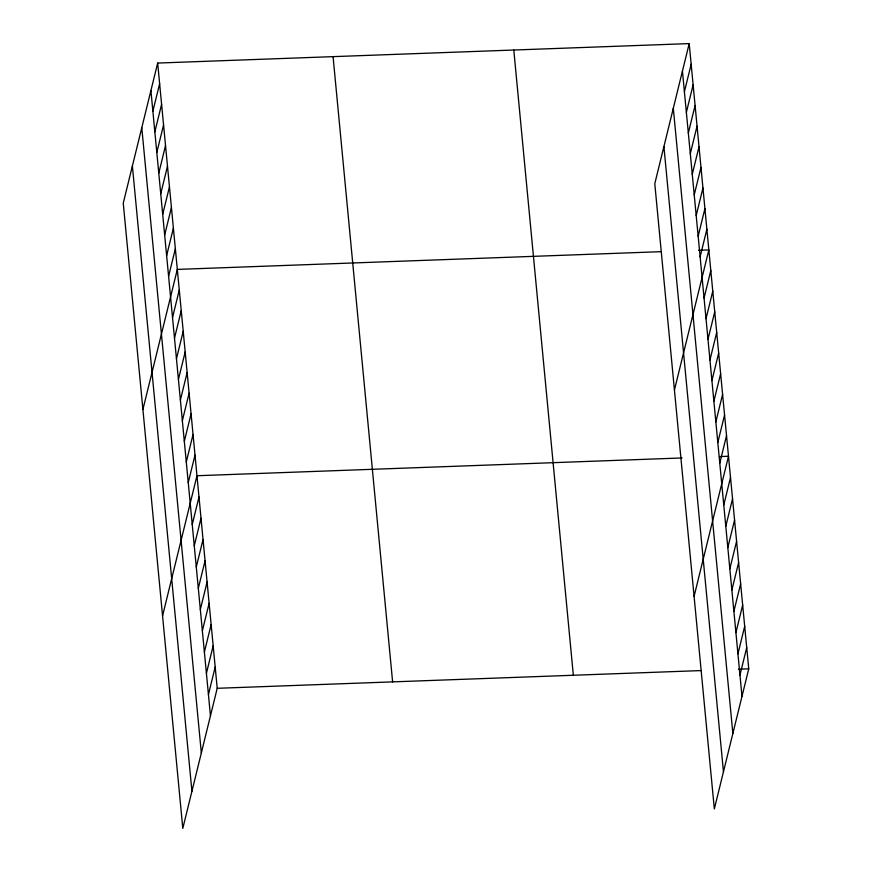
<?xml version="1.0" encoding="UTF-8"?>
<svg xmlns="http://www.w3.org/2000/svg" width="872" height="872" viewBox="0 0 872 872"><rect width="100%" height="100%" fill="white"/><g stroke="black" fill="none" stroke-linecap="round" stroke-linejoin="round"><path stroke-width="1.31" d="M157.669 63.067L123.257 203.165L182.804 828.4L217.215 688.302L157.669 63.067L689.196 43.6L748.743 668.835L714.332 808.933L654.785 183.698L689.196 43.6M152.873 111.224L159.631 83.701M154.835 131.857L161.593 104.335M156.797 152.491L163.565 124.969M158.769 173.125L165.527 145.602M160.731 193.758L167.489 166.236M162.693 214.392L169.451 186.87M164.666 235.026L171.424 207.503M166.628 255.649L173.386 228.137M168.59 276.282L175.348 248.771M142.91 409.491L177.321 269.404L661.129 251.67M172.525 317.55L179.283 290.027M174.487 338.183L181.245 310.661M176.449 358.817L183.218 331.295M178.422 379.451L185.18 351.928M180.384 400.085L187.142 372.562M182.346 420.718L189.104 393.196M184.319 441.352L191.077 413.829M186.281 461.986L193.039 434.463M188.243 482.608L195.001 455.097M162.563 615.817L196.974 475.731L682.067 457.953M192.232 524.508L198.99 496.986M194.26 545.763L201.018 518.24M196.287 567.018L203.045 539.495M198.315 588.273L205.073 560.761M200.331 609.539L207.089 582.016M202.359 630.794L209.117 603.271M204.386 652.049L211.144 624.526M206.413 673.315L213.171 645.792M208.43 694.57L215.188 667.047M684.4 91.756L691.158 64.234M686.362 112.39L693.12 84.867M688.324 133.024L695.093 105.501M690.297 153.646L697.055 126.135M692.259 174.28L699.017 146.769M694.221 194.914L700.979 167.391M696.194 215.548L702.952 188.025M698.156 236.181L704.914 208.659M700.118 256.815L706.876 229.292M674.438 390.024L708.849 249.926L698.527 250.308M704.053 298.082L710.811 270.56M706.015 318.716L712.773 291.193M707.977 339.35L714.746 311.827M709.95 359.983L716.708 332.461M711.912 380.606L718.67 353.095M713.874 401.24L720.632 373.728M715.847 421.874L722.605 394.351M717.809 442.507L724.567 414.985M719.771 463.141L726.529 435.618M694.09 596.35L728.502 456.252L719.465 456.59M723.76 505.03L730.518 477.507M725.787 526.296L732.545 498.773M727.815 547.551L734.573 520.028M729.842 568.806L736.6 541.283M731.859 590.061L738.617 562.549M733.886 611.327L740.644 583.804M735.913 632.582L742.672 605.059M737.941 653.837L744.699 626.314M739.957 675.092L746.726 647.58M217.215 688.302L701.023 670.579M738.431 669.216L748.743 668.835M682.438 71.123L741.985 696.357M673.304 108.27L732.862 733.505M663.908 146.55L723.455 771.774M513.793 50.031L573.34 675.255M333.071 56.647L392.618 681.882M150.91 90.59L210.457 715.825M141.776 127.737L201.334 752.972M132.381 166.018L191.927 791.253"/></g></svg>
